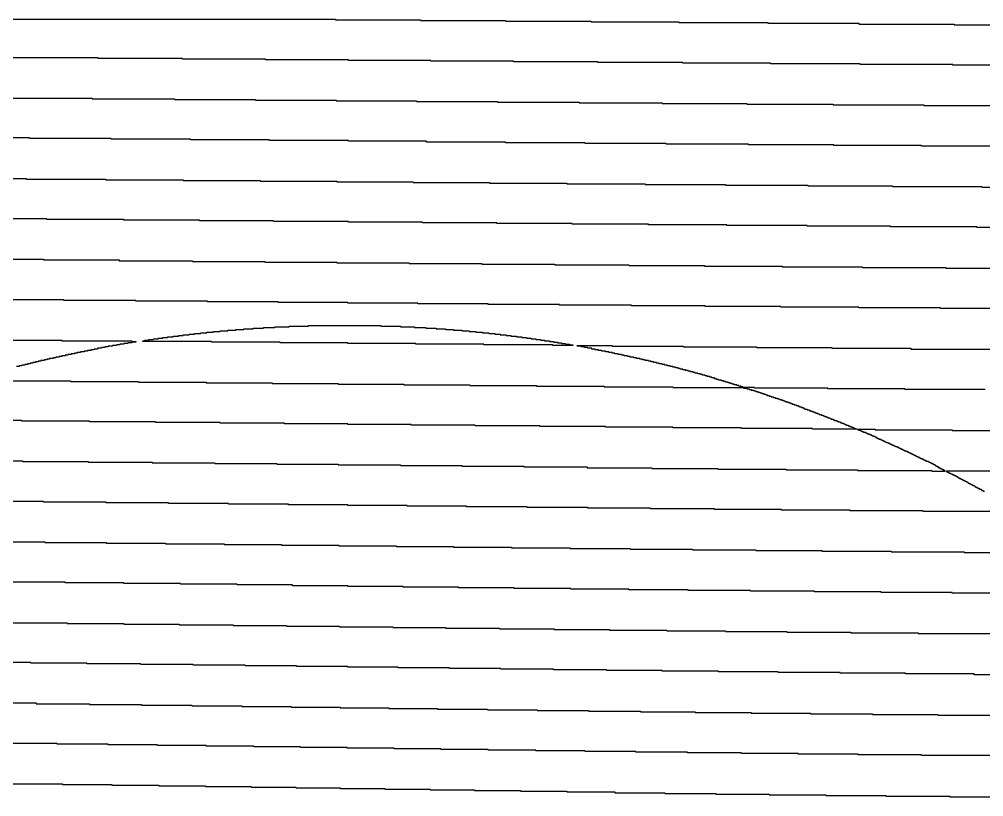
# Model space of a CAD drawing. Extents: x 600 to 5400, y 600 to 5400.
# Drawn here: x 2518 to 3948, y 4247 to 5400 of the extents above; entities that cross this region are included whole.
import ezdxf

# ---------------------------------------------------------------- set-up
doc = ezdxf.new("R2010")
doc.units = 0
doc.layers.add('LG_12_W2000_ZP600_INV_LG', color=5, linetype='CONTINUOUS')

msp = doc.modelspace()

# ---------------------------------------------------------------- linework, layer by layer
at = {"layer": 'LG_12_W2000_ZP600_INV_LG'}
for points in [[(600, 5400), (2987, 5400), (2987, 5399), (3113, 5399), (3113, 5398), (3239, 5398), (3239, 5397), (3366, 5397), (3366, 5396), (3496, 5396), (3496, 5395), (3628, 5395), (3628, 5394), (3763, 5394), (3763, 5393), (3904, 5393), (3904, 5392), (4049, 5392)], [(4045, 5332), (3902, 5332), (3902, 5333), (3765, 5333), (3765, 5334), (3632, 5334), (3632, 5335), (3502, 5335), (3502, 5336), (3376, 5336), (3376, 5337), (3251, 5337), (3251, 5338), (3128, 5338), (3128, 5339), (3006, 5339), (3006, 5340), (2883, 5340), (2883, 5341), (2760, 5341), (2760, 5342), (2635, 5342), (2635, 5343), (2508, 5343)], [(2502, 5283), (2626, 5283), (2626, 5282), (2748, 5282), (2748, 5281), (2868, 5281), (2868, 5280), (2988, 5280), (2988, 5279), (3107, 5279), (3107, 5278), (3227, 5278), (3227, 5277), (3348, 5277), (3348, 5276), (3471, 5276), (3471, 5275), (3597, 5275), (3597, 5274), (3725, 5274), (3725, 5273), (3859, 5273), (3859, 5272), (3997, 5272)], [(3991, 5212), (3856, 5212), (3856, 5213), (3726, 5213), (3726, 5214), (3599, 5214), (3599, 5215), (3477, 5215), (3477, 5216), (3357, 5216), (3357, 5217), (3239, 5217), (3239, 5218), (3122, 5218), (3122, 5219), (3006, 5219), (3006, 5220), (2889, 5220), (2889, 5221), (2772, 5221), (2772, 5222), (2654, 5222), (2654, 5223), (2533, 5223), (2533, 5224), (2410, 5224)], [(2408, 5164), (2528, 5164), (2528, 5163), (2646, 5163), (2646, 5162), (2761, 5162), (2761, 5161), (2875, 5161), (2875, 5160), (2989, 5160), (2989, 5159), (3102, 5159), (3102, 5158), (3215, 5158), (3215, 5157), (3330, 5157), (3330, 5156), (3446, 5156), (3446, 5155), (3565, 5155), (3565, 5154), (3687, 5154), (3687, 5153), (3813, 5153), (3813, 5152), (3945, 5152), (3945, 5151), (4082, 5151)], [(4072, 5091), (3938, 5091), (3938, 5092), (3810, 5092), (3810, 5093), (3686, 5093), (3686, 5094), (3567, 5094), (3567, 5095), (3451, 5095), (3451, 5096), (3338, 5096), (3338, 5097), (3226, 5097), (3226, 5098), (3116, 5098), (3116, 5099), (3006, 5099), (3006, 5100), (2895, 5100), (2895, 5101), (2785, 5101), (2785, 5102), (2673, 5102), (2673, 5103), (2559, 5103), (2559, 5104), (2442, 5104)], [(2441, 5044), (2554, 5044), (2554, 5043), (2666, 5043), (2666, 5042), (2775, 5042), (2775, 5041), (2882, 5041), (2882, 5040), (2989, 5040), (2989, 5039), (3096, 5039), (3096, 5038), (3204, 5038), (3204, 5037), (3312, 5037), (3312, 5036), (3422, 5036), (3422, 5035), (3534, 5035), (3534, 5034), (3649, 5034), (3649, 5033), (3768, 5033), (3768, 5032), (3892, 5032), (3892, 5031), (4022, 5031)], [(4011, 4971), (3884, 4971), (3884, 4972), (3763, 4972), (3763, 4973), (3647, 4973), (3647, 4974), (3535, 4974), (3535, 4975), (3426, 4975), (3426, 4976), (3319, 4976), (3319, 4977), (3213, 4977), (3213, 4978), (3109, 4978), (3109, 4979), (3005, 4979), (3005, 4980), (2902, 4980), (2902, 4981), (2797, 4981), (2797, 4982), (2691, 4982), (2691, 4983), (2584, 4983), (2584, 4984), (2474, 4984)], [(2474, 4924), (2581, 4924), (2581, 4923), (2685, 4923), (2685, 4922), (2691, 4922), (2691, 4921), (2685, 4921), (2685, 4920), (2679, 4920), (2679, 4919), (2673, 4919), (2673, 4918), (2667, 4918), (2667, 4917), (2662, 4917), (2662, 4916), (2656, 4916), (2656, 4915), (2650, 4915), (2650, 4914), (2645, 4914), (2645, 4913), (2640, 4913), (2640, 4912), (2634, 4912), (2634, 4911), (2629, 4911), (2629, 4910), (2624, 4910), (2624, 4909), (2619, 4909), (2619, 4908), (2614, 4908), (2614, 4907), (2609, 4907), (2609, 4906), (2604, 4906), (2604, 4905), (2600, 4905), (2600, 4904), (2595, 4904), (2595, 4903), (2590, 4903), (2590, 4902), (2586, 4902), (2586, 4901), (2581, 4901), (2581, 4900), (2577, 4900), (2577, 4899), (2572, 4899), (2572, 4898), (2568, 4898), (2568, 4897), (2563, 4897), (2563, 4896), (2559, 4896), (2559, 4895), (2555, 4895), (2555, 4894), (2550, 4894), (2550, 4893), (2546, 4893), (2546, 4892), (2542, 4892), (2542, 4891), (2538, 4891), (2538, 4890), (2534, 4890), (2534, 4889), (2530, 4889), (2530, 4888), (2526, 4888), (2526, 4887), (2522, 4887), (2522, 4886), (2518, 4886), (2518, 4885), (2514, 4885)], [(2490, 4864), (2594, 4864), (2594, 4863), (2695, 4863), (2695, 4862), (2795, 4862), (2795, 4861), (2893, 4861), (2893, 4860), (2991, 4860), (2991, 4859), (3088, 4859), (3088, 4858), (3186, 4858), (3186, 4857), (3285, 4857), (3285, 4856), (3385, 4856), (3385, 4855), (3487, 4855), (3487, 4854), (3591, 4854), (3591, 4855), (3588, 4855), (3588, 4856), (3585, 4856), (3585, 4857), (3582, 4857), (3582, 4858), (3578, 4858), (3578, 4859), (3575, 4859), (3575, 4860), (3572, 4860), (3572, 4861), (3569, 4861), (3569, 4862), (3565, 4862), (3565, 4863), (3562, 4863), (3562, 4864), (3559, 4864), (3559, 4865), (3555, 4865), (3555, 4866), (3552, 4866), (3552, 4867), (3549, 4867), (3549, 4868), (3545, 4868), (3545, 4869), (3542, 4869), (3542, 4870), (3538, 4870), (3538, 4871), (3535, 4871), (3535, 4872), (3531, 4872), (3531, 4873), (3528, 4873), (3528, 4874), (3524, 4874), (3524, 4875), (3520, 4875), (3520, 4876), (3517, 4876), (3517, 4877), (3513, 4877), (3513, 4878), (3510, 4878), (3510, 4879), (3506, 4879), (3506, 4880), (3502, 4880), (3502, 4881), (3498, 4881), (3498, 4882), (3495, 4882), (3495, 4883), (3491, 4883), (3491, 4884), (3487, 4884), (3487, 4885), (3483, 4885), (3483, 4886), (3479, 4886), (3479, 4887), (3475, 4887), (3475, 4888), (3471, 4888), (3471, 4889), (3467, 4889), (3467, 4890), (3463, 4890), (3463, 4891), (3459, 4891), (3459, 4892), (3455, 4892), (3455, 4893), (3451, 4893), (3451, 4894), (3446, 4894), (3446, 4895), (3442, 4895), (3442, 4896), (3438, 4896), (3438, 4897), (3433, 4897), (3433, 4898), (3429, 4898), (3429, 4899), (3424, 4899), (3424, 4900), (3420, 4900), (3420, 4901), (3415, 4901), (3415, 4902), (3411, 4902), (3411, 4903), (3406, 4903), (3406, 4904), (3401, 4904), (3401, 4905), (3397, 4905), (3397, 4906), (3392, 4906), (3392, 4907), (3387, 4907), (3387, 4908), (3382, 4908), (3382, 4909), (3377, 4909), (3377, 4910), (3372, 4910), (3372, 4911), (3367, 4911), (3367, 4912), (3361, 4912), (3361, 4913), (3356, 4913), (3356, 4914), (3351, 4914), (3351, 4915), (3345, 4915), (3345, 4916), (3397, 4916), (3397, 4915), (3503, 4915), (3503, 4914), (3611, 4914), (3611, 4913), (3723, 4913), (3723, 4912), (3840, 4912), (3840, 4911), (3961, 4911)], [(3950, 4851), (3831, 4851), (3831, 4852), (3717, 4852), (3717, 4853), (3608, 4853), (3608, 4854), (3592, 4854), (3592, 4853), (3597, 4853), (3597, 4852), (3600, 4852), (3600, 4851), (3603, 4851), (3603, 4850), (3607, 4850), (3607, 4849), (3610, 4849), (3610, 4848), (3613, 4848), (3613, 4847), (3616, 4847), (3616, 4846), (3619, 4846), (3619, 4845), (3622, 4845), (3622, 4844), (3625, 4844), (3625, 4843), (3627, 4843), (3627, 4842), (3630, 4842), (3630, 4841), (3633, 4841), (3633, 4840), (3636, 4840), (3636, 4839), (3639, 4839), (3639, 4838), (3642, 4838), (3642, 4837), (3645, 4837), (3645, 4836), (3648, 4836), (3648, 4835), (3651, 4835), (3651, 4834), (3653, 4834), (3653, 4833), (3656, 4833), (3656, 4832), (3659, 4832), (3659, 4831), (3662, 4831), (3662, 4830), (3664, 4830), (3664, 4829), (3667, 4829), (3667, 4828), (3670, 4828), (3670, 4827), (3673, 4827), (3673, 4826), (3675, 4826), (3675, 4825), (3678, 4825), (3678, 4824), (3681, 4824), (3681, 4823), (3683, 4823), (3683, 4822), (3686, 4822), (3686, 4821), (3689, 4821), (3689, 4820), (3691, 4820), (3691, 4819), (3694, 4819), (3694, 4818), (3697, 4818), (3697, 4817), (3699, 4817), (3699, 4816), (3702, 4816), (3702, 4815), (3704, 4815), (3704, 4814), (3707, 4814), (3707, 4813), (3710, 4813), (3710, 4812), (3712, 4812), (3712, 4811), (3715, 4811), (3715, 4810), (3717, 4810), (3717, 4809), (3720, 4809), (3720, 4808), (3722, 4808), (3722, 4807), (3725, 4807), (3725, 4806), (3727, 4806), (3727, 4805), (3730, 4805), (3730, 4804), (3732, 4804), (3732, 4803), (3735, 4803), (3735, 4802), (3737, 4802), (3737, 4801), (3740, 4801), (3740, 4800), (3742, 4800), (3742, 4799), (3744, 4799), (3744, 4798), (3747, 4798), (3747, 4797), (3749, 4797), (3749, 4796), (3752, 4796), (3752, 4795), (3754, 4795), (3754, 4794), (3756, 4794), (3756, 4793), (3759, 4793), (3759, 4792), (3694, 4792), (3694, 4793), (3589, 4793), (3589, 4794), (3487, 4794), (3487, 4795), (3387, 4795), (3387, 4796), (3290, 4796), (3290, 4797), (3194, 4797), (3194, 4798), (3099, 4798), (3099, 4799), (3005, 4799), (3005, 4800), (2911, 4800), (2911, 4801), (2816, 4801), (2816, 4802), (2720, 4802), (2720, 4803), (2622, 4803), (2622, 4804), (2522, 4804), (2522, 4805), (2419, 4805)], [(2423, 4745), (2523, 4745), (2523, 4744), (2620, 4744), (2620, 4743), (2715, 4743), (2715, 4742), (2808, 4742), (2808, 4741), (2900, 4741), (2900, 4740), (2991, 4740), (2991, 4739), (3083, 4739), (3083, 4738), (3174, 4738), (3174, 4737), (3266, 4737), (3266, 4736), (3360, 4736), (3360, 4735), (3456, 4735), (3456, 4734), (3554, 4734), (3554, 4733), (3655, 4733), (3655, 4732), (3761, 4732), (3761, 4731), (3871, 4731), (3871, 4730), (3891, 4730), (3891, 4731), (3889, 4731), (3889, 4732), (3887, 4732), (3887, 4733), (3885, 4733), (3885, 4734), (3883, 4734), (3883, 4735), (3881, 4735), (3881, 4736), (3879, 4736), (3879, 4737), (3877, 4737), (3877, 4738), (3876, 4738), (3876, 4739), (3874, 4739), (3874, 4740), (3872, 4740), (3872, 4741), (3870, 4741), (3870, 4742), (3868, 4742), (3868, 4743), (3866, 4743), (3866, 4744), (3863, 4744), (3863, 4745), (3861, 4745), (3861, 4746), (3859, 4746), (3859, 4747), (3857, 4747), (3857, 4748), (3855, 4748), (3855, 4749), (3853, 4749), (3853, 4750), (3851, 4750), (3851, 4751), (3849, 4751), (3849, 4752), (3847, 4752), (3847, 4753), (3845, 4753), (3845, 4754), (3843, 4754), (3843, 4755), (3841, 4755), (3841, 4756), (3839, 4756), (3839, 4757), (3837, 4757), (3837, 4758), (3835, 4758), (3835, 4759), (3832, 4759), (3832, 4760), (3830, 4760), (3830, 4761), (3828, 4761), (3828, 4762), (3826, 4762), (3826, 4763), (3824, 4763), (3824, 4764), (3822, 4764), (3822, 4765), (3820, 4765), (3820, 4766), (3817, 4766), (3817, 4767), (3815, 4767), (3815, 4768), (3813, 4768), (3813, 4769), (3811, 4769), (3811, 4770), (3809, 4770), (3809, 4771), (3807, 4771), (3807, 4772), (3804, 4772), (3804, 4773), (3802, 4773), (3802, 4774), (3800, 4774), (3800, 4775), (3798, 4775), (3798, 4776), (3796, 4776), (3796, 4777), (3793, 4777), (3793, 4778), (3791, 4778), (3791, 4779), (3789, 4779), (3789, 4780), (3787, 4780), (3787, 4781), (3784, 4781), (3784, 4782), (3782, 4782), (3782, 4783), (3780, 4783), (3780, 4784), (3777, 4784), (3777, 4785), (3775, 4785), (3775, 4786), (3773, 4786), (3773, 4787), (3770, 4787), (3770, 4788), (3768, 4788), (3768, 4789), (3766, 4789), (3766, 4790), (3763, 4790), (3763, 4791), (3761, 4791), (3761, 4792), (3787, 4792), (3787, 4791), (3901, 4791), (3901, 4790), (4022, 4790)], [(4005, 4730), (3893, 4730), (3893, 4729), (3895, 4729), (3895, 4728), (3897, 4728), (3897, 4727), (3899, 4727), (3899, 4726), (3901, 4726), (3901, 4725), (3903, 4725), (3903, 4724), (3905, 4724), (3905, 4723), (3907, 4723), (3907, 4722), (3909, 4722), (3909, 4721), (3910, 4721), (3910, 4720), (3912, 4720), (3912, 4719), (3914, 4719), (3914, 4718), (3916, 4718), (3916, 4717), (3918, 4717), (3918, 4716), (3920, 4716), (3920, 4715), (3922, 4715), (3922, 4714), (3924, 4714), (3924, 4713), (3925, 4713), (3925, 4712), (3927, 4712), (3927, 4711), (3929, 4711), (3929, 4710), (3931, 4710), (3931, 4709), (3933, 4709), (3933, 4708), (3935, 4708), (3935, 4707), (3936, 4707), (3936, 4706), (3938, 4706), (3938, 4705), (3940, 4705), (3940, 4704), (3942, 4704), (3942, 4703), (3944, 4703), (3944, 4702), (3945, 4702), (3945, 4701), (3947, 4701), (3947, 4700), (3949, 4700)], [(3971, 4670), (3858, 4670), (3858, 4671), (3750, 4671), (3750, 4672), (3648, 4672), (3648, 4673), (3549, 4673), (3549, 4674), (3454, 4674), (3454, 4675), (3361, 4675), (3361, 4676), (3271, 4676), (3271, 4677), (3181, 4677), (3181, 4678), (3093, 4678), (3093, 4679), (3005, 4679), (3005, 4680), (2917, 4680), (2917, 4681), (2828, 4681), (2828, 4682), (2739, 4682), (2739, 4683), (2647, 4683), (2647, 4684), (2554, 4684), (2554, 4685), (2458, 4685)], [(2463, 4625), (2556, 4625), (2556, 4624), (2647, 4624), (2647, 4623), (2735, 4623), (2735, 4622), (2822, 4622), (2822, 4621), (2907, 4621), (2907, 4620), (2992, 4620), (2992, 4619), (3077, 4619), (3077, 4618), (3162, 4618), (3162, 4617), (3248, 4617), (3248, 4616), (3335, 4616), (3335, 4615), (3424, 4615), (3424, 4614), (3516, 4614), (3516, 4613), (3610, 4613), (3610, 4612), (3708, 4612), (3708, 4611), (3811, 4611), (3811, 4610), (3919, 4610), (3919, 4609), (4034, 4609)], [(4013, 4549), (3901, 4549), (3901, 4550), (3796, 4550), (3796, 4551), (3697, 4551), (3697, 4552), (3602, 4552), (3602, 4553), (3510, 4553), (3510, 4554), (3422, 4554), (3422, 4555), (3336, 4555), (3336, 4556), (3252, 4556), (3252, 4557), (3169, 4557), (3169, 4558), (3087, 4558), (3087, 4559), (3005, 4559), (3005, 4560), (2923, 4560), (2923, 4561), (2841, 4561), (2841, 4562), (2757, 4562), (2757, 4563), (2673, 4563), (2673, 4564), (2586, 4564), (2586, 4565), (2496, 4565)], [(2503, 4505), (2589, 4505), (2589, 4504), (2673, 4504), (2673, 4503), (2755, 4503), (2755, 4502), (2835, 4502), (2835, 4501), (2914, 4501), (2914, 4500), (2993, 4500), (2993, 4499), (3072, 4499), (3072, 4498), (3150, 4498), (3150, 4497), (3230, 4497), (3230, 4496), (3311, 4496), (3311, 4495), (3393, 4495), (3393, 4494), (3478, 4494), (3478, 4493), (3565, 4493), (3565, 4492), (3656, 4492), (3656, 4491), (3751, 4491), (3751, 4490), (3851, 4490), (3851, 4489), (3957, 4489)], [(4044, 4428), (3934, 4428), (3934, 4429), (3832, 4429), (3832, 4430), (3735, 4430), (3735, 4431), (3643, 4431), (3643, 4432), (3555, 4432), (3555, 4433), (3471, 4433), (3471, 4434), (3389, 4434), (3389, 4435), (3310, 4435), (3310, 4436), (3232, 4436), (3232, 4437), (3156, 4437), (3156, 4438), (3080, 4438), (3080, 4439), (3005, 4439), (3005, 4440), (2929, 4440), (2929, 4441), (2853, 4441), (2853, 4442), (2776, 4442), (2776, 4443), (2698, 4443), (2698, 4444), (2618, 4444), (2618, 4445), (2535, 4445), (2535, 4446), (2450, 4446)], [(2460, 4386), (2543, 4386), (2543, 4385), (2622, 4385), (2622, 4384), (2699, 4384), (2699, 4383), (2774, 4383), (2774, 4382), (2848, 4382), (2848, 4381), (2921, 4381), (2921, 4380), (2994, 4380), (2994, 4379), (3066, 4379), (3066, 4378), (3138, 4378), (3138, 4377), (3212, 4377), (3212, 4376), (3286, 4376), (3286, 4375), (3362, 4375), (3362, 4374), (3439, 4374), (3439, 4373), (3520, 4373), (3520, 4372), (3603, 4372), (3603, 4371), (3691, 4371), (3691, 4370), (3783, 4370), (3783, 4369), (3880, 4369), (3880, 4368), (3984, 4368)], [(3957, 4308), (3856, 4308), (3856, 4309), (3762, 4309), (3762, 4310), (3673, 4310), (3673, 4311), (3589, 4311), (3589, 4312), (3509, 4312), (3509, 4313), (3432, 4313), (3432, 4314), (3357, 4314), (3357, 4315), (3284, 4315), (3284, 4316), (3213, 4316), (3213, 4317), (3143, 4317), (3143, 4318), (3074, 4318), (3074, 4319), (3004, 4319), (3004, 4320), (2935, 4320), (2935, 4321), (2866, 4321), (2866, 4322), (2795, 4322), (2795, 4323), (2723, 4323), (2723, 4324), (2650, 4324), (2650, 4325), (2574, 4325), (2574, 4326), (2496, 4326)], [(2507, 4266), (2582, 4266), (2582, 4265), (2655, 4265), (2655, 4264), (2725, 4264), (2725, 4263), (2794, 4263), (2794, 4262), (2862, 4262), (2862, 4261), (2928, 4261), (2928, 4260), (2994, 4260), (2994, 4259), (3060, 4259), (3060, 4258), (3127, 4258), (3127, 4257), (3193, 4257), (3193, 4256), (3261, 4256), (3261, 4255), (3330, 4255), (3330, 4254), (3401, 4254), (3401, 4253), (3475, 4253), (3475, 4252), (3551, 4252), (3551, 4251), (3630, 4251), (3630, 4250), (3714, 4250), (3714, 4249), (3803, 4249), (3803, 4248), (3898, 4248), (3898, 4247), (4000, 4247)]]:
    msp.add_lwpolyline(points, dxfattribs=at)
msp.add_lwpolyline([(3054, 4946), (3054, 4945), (3083, 4945), (3083, 4944), (3104, 4944), (3104, 4943), (3121, 4943), (3121, 4942), (3136, 4942), (3136, 4941), (3150, 4941), (3150, 4940), (3162, 4940), (3162, 4939), (3174, 4939), (3174, 4938), (3185, 4938), (3185, 4937), (3195, 4937), (3195, 4936), (3205, 4936), (3205, 4935), (3214, 4935), (3214, 4934), (3223, 4934), (3223, 4933), (3231, 4933), (3231, 4932), (3240, 4932), (3240, 4931), (3247, 4931), (3247, 4930), (3255, 4930), (3255, 4929), (3263, 4929), (3263, 4928), (3270, 4928), (3270, 4927), (3277, 4927), (3277, 4926), (3284, 4926), (3284, 4925), (3291, 4925), (3291, 4924), (3297, 4924), (3297, 4923), (3304, 4923), (3304, 4922), (3310, 4922), (3310, 4921), (3316, 4921), (3316, 4920), (3322, 4920), (3322, 4919), (3328, 4919), (3328, 4918), (3334, 4918), (3334, 4917), (3339, 4917), (3339, 4916), (3309, 4916), (3309, 4917), (3207, 4917), (3207, 4918), (3106, 4918), (3106, 4919), (3005, 4919), (3005, 4920), (2905, 4920), (2905, 4921), (2803, 4921), (2803, 4922), (2701, 4922), (2701, 4923), (2704, 4923), (2704, 4924), (2710, 4924), (2710, 4925), (2717, 4925), (2717, 4926), (2724, 4926), (2724, 4927), (2731, 4927), (2731, 4928), (2738, 4928), (2738, 4929), (2746, 4929), (2746, 4930), (2754, 4930), (2754, 4931), (2761, 4931), (2761, 4932), (2770, 4932), (2770, 4933), (2778, 4933), (2778, 4934), (2787, 4934), (2787, 4935), (2796, 4935), (2796, 4936), (2806, 4936), (2806, 4937), (2816, 4937), (2816, 4938), (2827, 4938), (2827, 4939), (2839, 4939), (2839, 4940), (2851, 4940), (2851, 4941), (2865, 4941), (2865, 4942), (2880, 4942), (2880, 4943), (2897, 4943), (2897, 4944), (2918, 4944), (2918, 4945), (2947, 4945), (2947, 4946)], close=True, dxfattribs=at)

doc.saveas('drawing.dxf')
